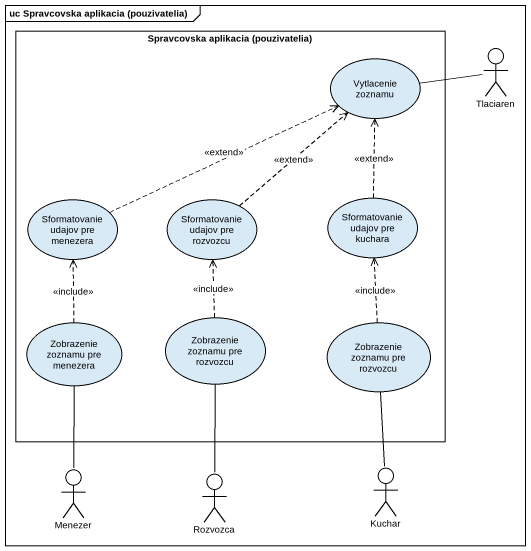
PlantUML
@startuml
mainframe uc Spravcovska aplikacia (pouzivatelia)
rectangle "Spravcovska aplikacia (pouzivatelia)" as Spravcovska_aplikacia {
  usecase "Vytlacenie zoznamu" as Vytlacenie_zoznamu
  usecase "Sformatovanie udajov pre menezera" as Sformatovanie_udajov_pre
  usecase "Sformatovanie udajov pre rozvozcu" as Sformatovanie_udajov_pre_2
  usecase "Sformatovanie udajov pre kuchara" as Sformatovanie_udajov_pre_3
  usecase "Zobrazenie zoznamu pre menezera" as Zobrazenie_zoznamu_pre
  usecase "Zobrazenie zoznamu pre rozvozcu" as Zobrazenie_zoznamu_pre_2
  usecase "Zobrazenie zoznamu pre rozvozcu" as Zobrazenie_zoznamu_pre_3
}
actor Tlaciaren
actor Menezer
actor Rozvozca
actor Kuchar
Tlaciaren -left- Vytlacenie_zoznamu
Sformatovanie_udajov_pre .right.> Vytlacenie_zoznamu : <<extend>>
Sformatovanie_udajov_pre_2 .up.> Vytlacenie_zoznamu : <<extend>>
Sformatovanie_udajov_pre_3 .up.> Vytlacenie_zoznamu : <<extend>>
Zobrazenie_zoznamu_pre .up.> Sformatovanie_udajov_pre : <<include>>
Zobrazenie_zoznamu_pre_2 .up.> Sformatovanie_udajov_pre_2 : <<include>>
Zobrazenie_zoznamu_pre_3 .up.> Sformatovanie_udajov_pre_3 : <<include>>
Menezer -up- Zobrazenie_zoznamu_pre
Rozvozca -up- Zobrazenie_zoznamu_pre_2
Kuchar -up- Zobrazenie_zoznamu_pre_3
@enduml
